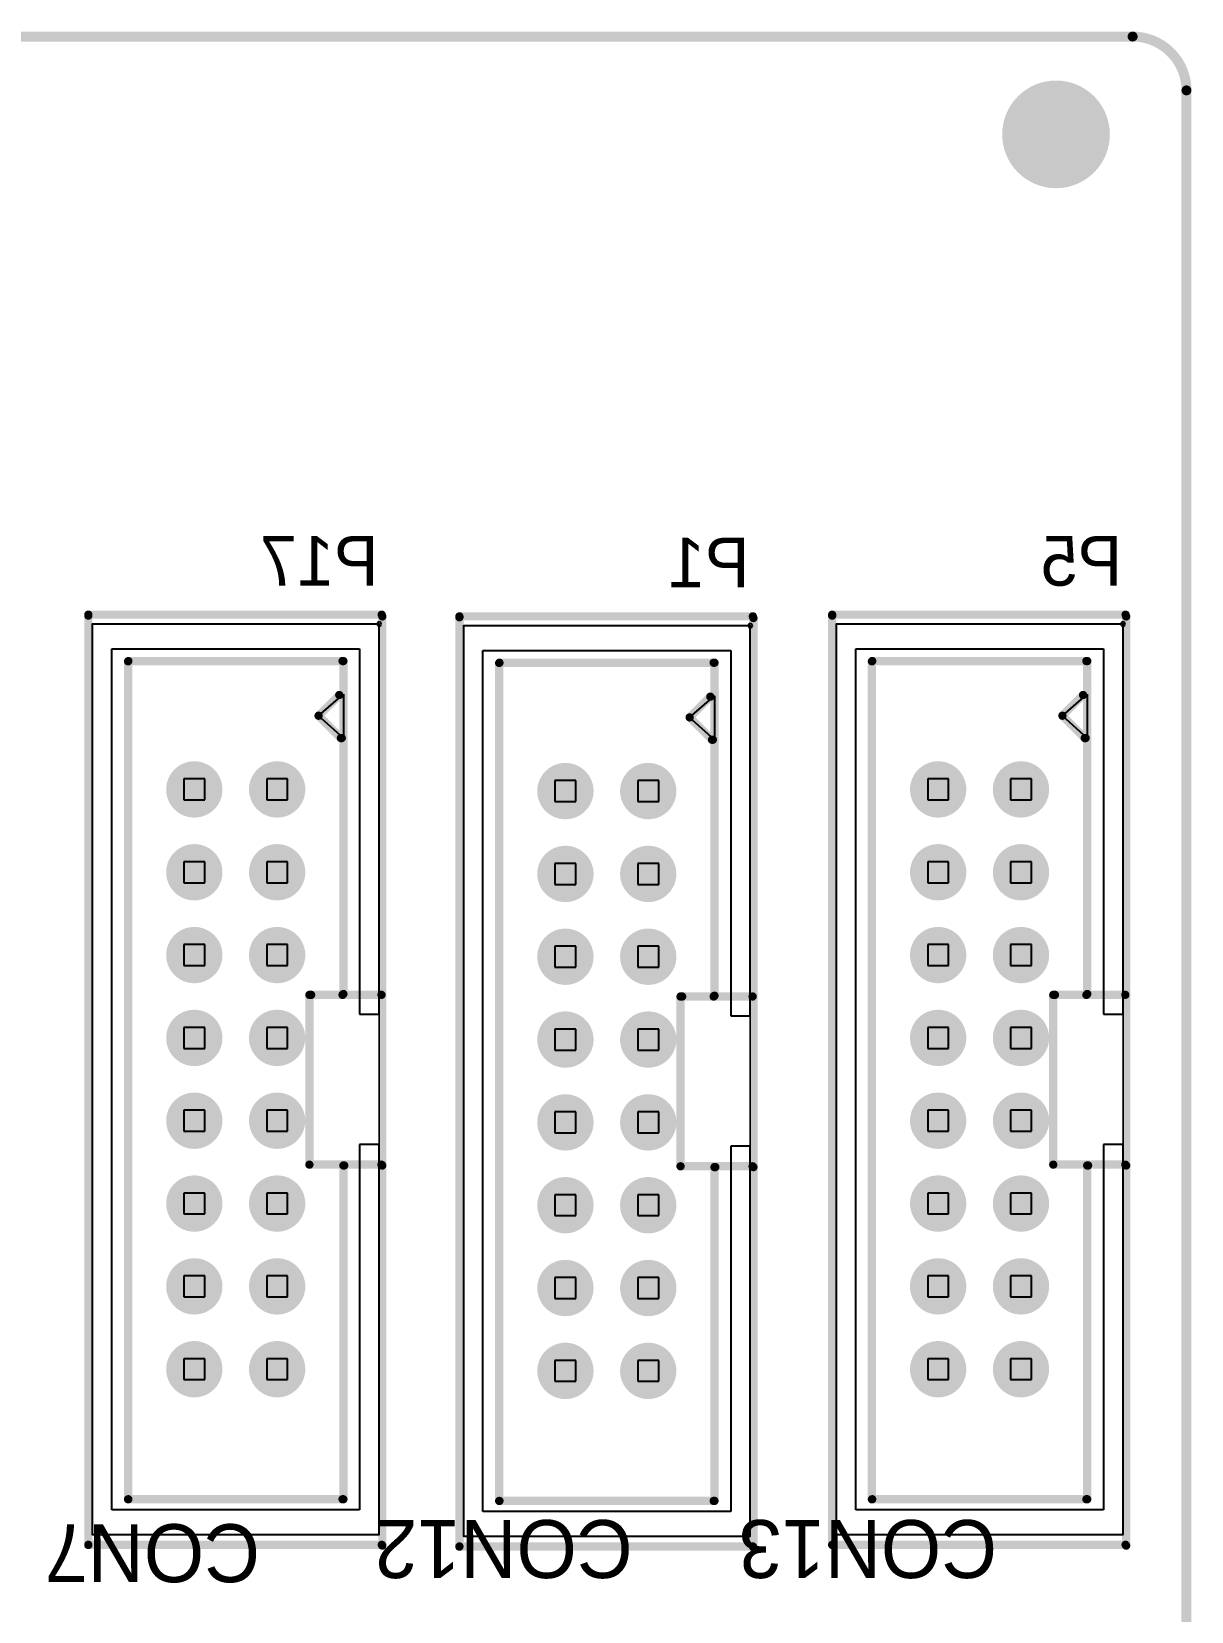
# Model space of a CAD drawing. Extents: x 11.69 to 17.18, y 4.05 to 12.26.
# Drawn here: x 15.776 to 17.177, y 10.349 to 12.256 of the extents above; entities that cross this region are included whole.
import ezdxf

# ---------------------------------------------------------------- set-up
doc = ezdxf.new("R2010")
doc.units = 0
doc.layers.get('0').update_dxf_attribs({"linetype": 'CONTINUOUS'})
for name, color, linetype in [('BOTTOMLAYER', 5, 'CONTINUOUS'), ('BOTTOMOVERLAY', 54, 'CONTINUOUS'), ('BOTTOMSOLDER', 6, 'CONTINUOUS'), ('MECHANICAL1', 6, 'CONTINUOUS'), ('MECHANICAL15', 56, 'CONTINUOUS'), ('MECHANICAL2', 216, 'CONTINUOUS'), ('MECHANICAL4', 56, 'CONTINUOUS'), ('MECHANICAL6', 56, 'CONTINUOUS'), ('MECHANICAL8', 56, 'CONTINUOUS'), ('MECHANICAL9', 56, 'CONTINUOUS'), ('MULTILAYER', 9, 'CONTINUOUS'), ('TOPLAYER', 1, 'CONTINUOUS'), ('TOPSOLDER', 216, 'CONTINUOUS')]:
    doc.layers.add(name, color=color, linetype=linetype)

# ---------------------------------------------------------------- blocks, each defined once
blk = doc.blocks.new('IDC_TH_16P_P2_54_C3406_B_1')
at = {"layer": 'BOTTOMLAYER', "const_width": 0.03}
for points in [[(-0.365, 0.05, 1), (-0.335, 0.05, 1)], [(-0.265, 0.05, 1), (-0.235, 0.05, 1)], [(-0.165, 0.05, 1), (-0.135, 0.05, 1)], [(-0.065, 0.05, 1), (-0.035, 0.05, 1)], [(0.035, 0.05, 1), (0.065, 0.05, 1)], [(0.135, 0.05, 1), (0.165, 0.05, 1)], [(0.235, 0.05, 1), (0.265, 0.05, 1)], [(0.335, 0.05, 1), (0.365, 0.05, 1)], [(-0.365, -0.05, 1), (-0.335, -0.05, 1)], [(-0.265, -0.05, 1), (-0.235, -0.05, 1)], [(-0.165, -0.05, 1), (-0.135, -0.05, 1)], [(-0.065, -0.05, 1), (-0.035, -0.05, 1)], [(0.035, -0.05, 1), (0.065, -0.05, 1)], [(0.135, -0.05, 1), (0.165, -0.05, 1)], [(0.235, -0.05, 1), (0.265, -0.05, 1)], [(0.335, -0.05, 1), (0.365, -0.05, 1)]]:
    blk.add_lwpolyline(points, format="xyb", close=True, dxfattribs=at)
at = {"layer": 'BOTTOMOVERLAY', "const_width": 0.01}
for points in [[(-0.561, -0.178), (-0.561, 0.17633)], [(0.56299, 0.177), (-0.5589, 0.177)], [(-0.102, 0.091), (-0.102, 0.176)], [(0.103, 0.176), (0.104, 0.177)], [(0.103, 0.089), (0.103, 0.176)], [(0.562, -0.178), (0.562, 0.17633)], [(-0.103, 0.13), (-0.505, 0.13)], [(-0.505, -0.12966), (-0.505, 0.129)], [(-0.102, 0.129), (-0.103, 0.13)], [(0.104, 0.13), (0.104, 0.131)], [(0.507, 0.13), (0.104, 0.13)], [(0.507, -0.12966), (0.507, 0.129)], [(-0.439, 0.1), (-0.464, 0.125)], [(-0.439, 0.1), (-0.412, 0.127)], [(-0.412, 0.127), (-0.412, 0.128)], [(0.103, 0.089), (-0.102, 0.089)], [(0.50709, -0.13), (-0.50466, -0.13)], [(0.5622, -0.178), (-0.5599, -0.178)]]:
    blk.add_lwpolyline(points, dxfattribs=at)
at = {"layer": 'BOTTOMOVERLAY', "const_width": 0.005}
for points in [[(-0.5635, 0.17633, 1), (-0.5585, 0.17633, 1)], [(-0.5614, 0.177, 1), (-0.5564, 0.177, 1)], [(-0.1045, 0.176, 1), (-0.0995, 0.176, 1)], [(0.1005, 0.176, 1), (0.1055, 0.176, 1)], [(0.1005, 0.176, 1), (0.1055, 0.176, 1)], [(0.1015, 0.177, 1), (0.1065, 0.177, 1)], [(0.5595, 0.17633, 1), (0.5645, 0.17633, 1)], [(0.56049, 0.177, 1), (0.56549, 0.177, 1)], [(-0.5075, 0.13, 1), (-0.5025, 0.13, 1)], [(-0.5075, 0.129, 1), (-0.5025, 0.129, 1)], [(-0.1055, 0.13, 1), (-0.1005, 0.13, 1)], [(-0.1055, 0.13, 1), (-0.1005, 0.13, 1)], [(-0.1045, 0.129, 1), (-0.0995, 0.129, 1)], [(0.1015, 0.131, 1), (0.1065, 0.131, 1)], [(0.1015, 0.13, 1), (0.1065, 0.13, 1)], [(0.1015, 0.13, 1), (0.1065, 0.13, 1)], [(0.5045, 0.13, 1), (0.5095, 0.13, 1)], [(0.5045, 0.129, 1), (0.5095, 0.129, 1)], [(-0.4665, 0.125, 1), (-0.4615, 0.125, 1)], [(-0.4145, 0.128, 1), (-0.4095, 0.128, 1)], [(-0.4145, 0.127, 1), (-0.4095, 0.127, 1)], [(-0.4145, 0.127, 1), (-0.4095, 0.127, 1)], [(-0.4415, 0.1, 1), (-0.4365, 0.1, 1)], [(-0.4415, 0.1, 1), (-0.4365, 0.1, 1)], [(-0.1045, 0.091, 1), (-0.0995, 0.091, 1)], [(-0.1045, 0.089, 1), (-0.0995, 0.089, 1)], [(0.1005, 0.089, 1), (0.1055, 0.089, 1)], [(0.1005, 0.089, 1), (0.1055, 0.089, 1)], [(-0.5075, -0.12966, 1), (-0.5025, -0.12966, 1)], [(-0.50716, -0.13, 1), (-0.50216, -0.13, 1)], [(0.5045, -0.12966, 1), (0.5095, -0.12966, 1)], [(0.50459, -0.13, 1), (0.50959, -0.13, 1)], [(-0.5635, -0.178, 1), (-0.5585, -0.178, 1)], [(-0.5624, -0.178, 1), (-0.5574, -0.178, 1)], [(0.5595, -0.178, 1), (0.5645, -0.178, 1)], [(0.5597, -0.178, 1), (0.5647, -0.178, 1)]]:
    blk.add_lwpolyline(points, format="xyb", close=True, dxfattribs=at)
at = {"layer": 'BOTTOMSOLDER', "const_width": 0.034}
for points in [[(-0.367, 0.05, 1), (-0.333, 0.05, 1)], [(-0.267, 0.05, 1), (-0.233, 0.05, 1)], [(-0.167, 0.05, 1), (-0.133, 0.05, 1)], [(-0.067, 0.05, 1), (-0.033, 0.05, 1)], [(0.033, 0.05, 1), (0.067, 0.05, 1)], [(0.133, 0.05, 1), (0.167, 0.05, 1)], [(0.233, 0.05, 1), (0.267, 0.05, 1)], [(0.333, 0.05, 1), (0.367, 0.05, 1)], [(-0.367, -0.05, 1), (-0.333, -0.05, 1)], [(-0.267, -0.05, 1), (-0.233, -0.05, 1)], [(-0.167, -0.05, 1), (-0.133, -0.05, 1)], [(-0.067, -0.05, 1), (-0.033, -0.05, 1)], [(0.033, -0.05, 1), (0.067, -0.05, 1)], [(0.133, -0.05, 1), (0.167, -0.05, 1)], [(0.233, -0.05, 1), (0.267, -0.05, 1)], [(0.333, -0.05, 1), (0.367, -0.05, 1)]]:
    blk.add_lwpolyline(points, format="xyb", close=True, dxfattribs=at)
at = {"layer": 'MECHANICAL2'}
for p, q in [((-0.07874, 0.173228), (-0.549605, 0.173228)), ((-0.549605, 0.173228), (-0.549605, -0.173228)), ((-0.07874, 0.149606), (-0.07874, 0.173228)), ((0.549605, 0.173228), (0.07874, 0.173228)), ((0.07874, 0.173228), (0.07874, 0.149606)), ((0.549605, -0.173228), (0.549605, 0.173228)), ((-0.519685, -0.149606), (-0.519685, 0.149606)), ((-0.519685, 0.149606), (-0.07874, 0.149606)), ((0.07874, 0.149606), (0.519685, 0.149606)), ((0.519685, 0.149606), (0.519685, -0.149606)), ((-0.439, 0.1), (-0.465, 0.13)), ((-0.465, 0.13), (-0.412, 0.13)), ((-0.412, 0.13), (-0.439, 0.1)), ((0.519685, -0.149606), (-0.519685, -0.149606)), ((-0.549605, -0.173228), (0.549605, -0.173228))]:
    blk.add_line(p, q, dxfattribs=at)
at = {"layer": 'MECHANICAL6', "const_width": 0.002}
for points in [[(0.549607, 0.173229), (-0.549606, 0.173229)], [(-0.549606, -0.173228), (-0.549606, 0.173229)], [(0.549607, -0.173228), (0.549607, 0.173229)], [(0.549607, -0.173228), (-0.549606, -0.173228)]]:
    blk.add_lwpolyline(points, dxfattribs=at)
at = {"layer": 'MECHANICAL6', "const_width": 0.001}
for points in [[(-0.550106, 0.173229, 1), (-0.549106, 0.173229, 1)], [(-0.550106, 0.173229, 1), (-0.549106, 0.173229, 1)], [(0.549107, 0.173229, 1), (0.550107, 0.173229, 1)], [(0.549107, 0.173229, 1), (0.550107, 0.173229, 1)], [(-0.550106, -0.173228, 1), (-0.549106, -0.173228, 1)], [(-0.550106, -0.173228, 1), (-0.549106, -0.173228, 1)], [(0.549107, -0.173228, 1), (0.550107, -0.173228, 1)], [(0.549107, -0.173228, 1), (0.550107, -0.173228, 1)]]:
    blk.add_lwpolyline(points, format="xyb", close=True, dxfattribs=at)
at = {"layer": 'MECHANICAL8'}
for p, q in [((-0.551417, 0.175037), (-0.552165, 0.17323)), ((-0.552165, 0.17323), (-0.552165, 0.17323)), ((-0.552165, 0.17323), (-0.551417, 0.171423)), ((-0.54961, 0.175786), (-0.551417, 0.175037)), ((-0.547803, 0.175037), (-0.54961, 0.175786)), ((-0.547054, 0.17323), (-0.547803, 0.175037)), ((-0.547803, 0.171423), (-0.547054, 0.17323)), ((-0.547054, 0.17323), (-0.547054, 0.17323)), ((-0.551417, 0.171423), (-0.54961, 0.170675)), ((-0.54961, 0.170675), (-0.547803, 0.171423))]:
    blk.add_line(p, q, dxfattribs=at)
at = {"layer": 'MECHANICAL9'}
for p, q in [((-0.362598, 0.062598), (-0.362598, 0.037402)), ((-0.337402, 0.062598), (-0.362598, 0.062598)), ((-0.337402, 0.037402), (-0.337402, 0.062598)), ((-0.262598, 0.062598), (-0.262598, 0.037402)), ((-0.237402, 0.062598), (-0.262598, 0.062598)), ((-0.237402, 0.037402), (-0.237402, 0.062598)), ((-0.162598, 0.062598), (-0.162598, 0.037402)), ((-0.137402, 0.062598), (-0.162598, 0.062598)), ((-0.137402, 0.037402), (-0.137402, 0.062598)), ((-0.062598, 0.062598), (-0.062598, 0.037402)), ((-0.037402, 0.062598), (-0.062598, 0.062598)), ((-0.037402, 0.037402), (-0.037402, 0.062598)), ((0.037402, 0.062598), (0.037402, 0.037402)), ((0.062598, 0.062598), (0.037402, 0.062598)), ((0.062598, 0.037402), (0.062598, 0.062598)), ((0.137402, 0.062598), (0.137402, 0.037402)), ((0.162598, 0.062598), (0.137402, 0.062598)), ((0.162598, 0.037402), (0.162598, 0.062598)), ((0.237402, 0.062598), (0.237402, 0.037402)), ((0.262598, 0.062598), (0.237402, 0.062598)), ((0.262598, 0.037402), (0.262598, 0.062598)), ((0.337402, 0.062598), (0.337402, 0.037402)), ((0.362598, 0.062598), (0.337402, 0.062598)), ((0.362598, 0.037402), (0.362598, 0.062598)), ((-0.362598, 0.037402), (-0.337402, 0.037402)), ((-0.262598, 0.037402), (-0.237402, 0.037402)), ((-0.162598, 0.037402), (-0.137402, 0.037402)), ((-0.062598, 0.037402), (-0.037402, 0.037402)), ((0.037402, 0.037402), (0.062598, 0.037402)), ((0.137402, 0.037402), (0.162598, 0.037402)), ((0.237402, 0.037402), (0.262598, 0.037402)), ((0.337402, 0.037402), (0.362598, 0.037402)), ((-0.362598, -0.037402), (-0.362598, -0.062598)), ((-0.337402, -0.037402), (-0.362598, -0.037402)), ((-0.337402, -0.062598), (-0.337402, -0.037402)), ((-0.262598, -0.037402), (-0.262598, -0.062598)), ((-0.237402, -0.037402), (-0.262598, -0.037402)), ((-0.237402, -0.062598), (-0.237402, -0.037402)), ((-0.162598, -0.037402), (-0.162598, -0.062598)), ((-0.137402, -0.037402), (-0.162598, -0.037402)), ((-0.137402, -0.062598), (-0.137402, -0.037402)), ((-0.062598, -0.037402), (-0.062598, -0.062598)), ((-0.037402, -0.037402), (-0.062598, -0.037402)), ((-0.037402, -0.062598), (-0.037402, -0.037402)), ((0.037402, -0.037402), (0.037402, -0.062598)), ((0.062598, -0.037402), (0.037402, -0.037402)), ((0.062598, -0.062598), (0.062598, -0.037402)), ((0.137402, -0.037402), (0.137402, -0.062598)), ((0.162598, -0.037402), (0.137402, -0.037402)), ((0.162598, -0.062598), (0.162598, -0.037402)), ((0.237402, -0.037402), (0.237402, -0.062598)), ((0.262598, -0.037402), (0.237402, -0.037402)), ((0.262598, -0.062598), (0.262598, -0.037402)), ((0.337402, -0.037402), (0.337402, -0.062598)), ((0.362598, -0.037402), (0.337402, -0.037402)), ((0.362598, -0.062598), (0.362598, -0.037402)), ((-0.362598, -0.062598), (-0.337402, -0.062598)), ((-0.262598, -0.062598), (-0.237402, -0.062598)), ((-0.162598, -0.062598), (-0.137402, -0.062598)), ((-0.062598, -0.062598), (-0.037402, -0.062598)), ((0.037402, -0.062598), (0.062598, -0.062598)), ((0.137402, -0.062598), (0.162598, -0.062598)), ((0.237402, -0.062598), (0.262598, -0.062598)), ((0.337402, -0.062598), (0.362598, -0.062598))]:
    blk.add_line(p, q, dxfattribs=at)
at = {"layer": 'MULTILAYER', "const_width": 0.03}
for points in [[(-0.365, 0.05, 1), (-0.335, 0.05, 1)], [(-0.265, 0.05, 1), (-0.235, 0.05, 1)], [(-0.165, 0.05, 1), (-0.135, 0.05, 1)], [(-0.065, 0.05, 1), (-0.035, 0.05, 1)], [(0.035, 0.05, 1), (0.065, 0.05, 1)], [(0.135, 0.05, 1), (0.165, 0.05, 1)], [(0.235, 0.05, 1), (0.265, 0.05, 1)], [(0.335, 0.05, 1), (0.365, 0.05, 1)], [(-0.365, -0.05, 1), (-0.335, -0.05, 1)], [(-0.265, -0.05, 1), (-0.235, -0.05, 1)], [(-0.165, -0.05, 1), (-0.135, -0.05, 1)], [(-0.065, -0.05, 1), (-0.035, -0.05, 1)], [(0.035, -0.05, 1), (0.065, -0.05, 1)], [(0.135, -0.05, 1), (0.165, -0.05, 1)], [(0.235, -0.05, 1), (0.265, -0.05, 1)], [(0.335, -0.05, 1), (0.365, -0.05, 1)]]:
    blk.add_lwpolyline(points, format="xyb", close=True, dxfattribs=at)
at = {"layer": 'TOPLAYER', "const_width": 0.03}
for points in [[(-0.365, 0.05, 1), (-0.335, 0.05, 1)], [(-0.265, 0.05, 1), (-0.235, 0.05, 1)], [(-0.165, 0.05, 1), (-0.135, 0.05, 1)], [(-0.065, 0.05, 1), (-0.035, 0.05, 1)], [(0.035, 0.05, 1), (0.065, 0.05, 1)], [(0.135, 0.05, 1), (0.165, 0.05, 1)], [(0.235, 0.05, 1), (0.265, 0.05, 1)], [(0.335, 0.05, 1), (0.365, 0.05, 1)], [(-0.365, -0.05, 1), (-0.335, -0.05, 1)], [(-0.265, -0.05, 1), (-0.235, -0.05, 1)], [(-0.165, -0.05, 1), (-0.135, -0.05, 1)], [(-0.065, -0.05, 1), (-0.035, -0.05, 1)], [(0.035, -0.05, 1), (0.065, -0.05, 1)], [(0.135, -0.05, 1), (0.165, -0.05, 1)], [(0.235, -0.05, 1), (0.265, -0.05, 1)], [(0.335, -0.05, 1), (0.365, -0.05, 1)]]:
    blk.add_lwpolyline(points, format="xyb", close=True, dxfattribs=at)
at = {"layer": 'TOPSOLDER', "const_width": 0.034}
for points in [[(-0.367, 0.05, 1), (-0.333, 0.05, 1)], [(-0.267, 0.05, 1), (-0.233, 0.05, 1)], [(-0.167, 0.05, 1), (-0.133, 0.05, 1)], [(-0.067, 0.05, 1), (-0.033, 0.05, 1)], [(0.033, 0.05, 1), (0.067, 0.05, 1)], [(0.133, 0.05, 1), (0.167, 0.05, 1)], [(0.233, 0.05, 1), (0.267, 0.05, 1)], [(0.333, 0.05, 1), (0.367, 0.05, 1)], [(-0.367, -0.05, 1), (-0.333, -0.05, 1)], [(-0.267, -0.05, 1), (-0.233, -0.05, 1)], [(-0.167, -0.05, 1), (-0.133, -0.05, 1)], [(-0.067, -0.05, 1), (-0.033, -0.05, 1)], [(0.033, -0.05, 1), (0.067, -0.05, 1)], [(0.133, -0.05, 1), (0.167, -0.05, 1)], [(0.233, -0.05, 1), (0.267, -0.05, 1)], [(0.333, -0.05, 1), (0.367, -0.05, 1)]]:
    blk.add_lwpolyline(points, format="xyb", close=True, dxfattribs=at)
blk = doc.blocks.new('IDC_TH_16P_P2_54_C3406_B_5')
at = {"layer": 'BOTTOMLAYER', "const_width": 0.03}
for points in [[(-0.365, 0.05, 1), (-0.335, 0.05, 1)], [(-0.265, 0.05, 1), (-0.235, 0.05, 1)], [(-0.165, 0.05, 1), (-0.135, 0.05, 1)], [(-0.065, 0.05, 1), (-0.035, 0.05, 1)], [(0.035, 0.05, 1), (0.065, 0.05, 1)], [(0.135, 0.05, 1), (0.165, 0.05, 1)], [(0.235, 0.05, 1), (0.265, 0.05, 1)], [(0.335, 0.05, 1), (0.365, 0.05, 1)], [(-0.365, -0.05, 1), (-0.335, -0.05, 1)], [(-0.265, -0.05, 1), (-0.235, -0.05, 1)], [(-0.165, -0.05, 1), (-0.135, -0.05, 1)], [(-0.065, -0.05, 1), (-0.035, -0.05, 1)], [(0.035, -0.05, 1), (0.065, -0.05, 1)], [(0.135, -0.05, 1), (0.165, -0.05, 1)], [(0.235, -0.05, 1), (0.265, -0.05, 1)], [(0.335, -0.05, 1), (0.365, -0.05, 1)]]:
    blk.add_lwpolyline(points, format="xyb", close=True, dxfattribs=at)
at = {"layer": 'BOTTOMOVERLAY', "const_width": 0.01}
for points in [[(-0.561, -0.178), (-0.561, 0.17633)], [(0.56299, 0.177), (-0.5589, 0.177)], [(-0.102, 0.091), (-0.102, 0.176)], [(0.103, 0.176), (0.104, 0.177)], [(0.103, 0.089), (0.103, 0.176)], [(0.562, -0.178), (0.562, 0.17633)], [(-0.103, 0.13), (-0.505, 0.13)], [(-0.505, -0.12966), (-0.505, 0.129)], [(-0.102, 0.129), (-0.103, 0.13)], [(0.104, 0.13), (0.104, 0.131)], [(0.507, 0.13), (0.104, 0.13)], [(0.507, -0.12966), (0.507, 0.129)], [(-0.439, 0.1), (-0.464, 0.125)], [(-0.439, 0.1), (-0.412, 0.127)], [(-0.412, 0.127), (-0.412, 0.128)], [(0.103, 0.089), (-0.102, 0.089)], [(0.50709, -0.13), (-0.50466, -0.13)], [(0.5622, -0.178), (-0.5599, -0.178)]]:
    blk.add_lwpolyline(points, dxfattribs=at)
at = {"layer": 'BOTTOMOVERLAY', "const_width": 0.005}
for points in [[(-0.5635, 0.17633, 1), (-0.5585, 0.17633, 1)], [(-0.5614, 0.177, 1), (-0.5564, 0.177, 1)], [(-0.1045, 0.176, 1), (-0.0995, 0.176, 1)], [(0.1005, 0.176, 1), (0.1055, 0.176, 1)], [(0.1005, 0.176, 1), (0.1055, 0.176, 1)], [(0.1015, 0.177, 1), (0.1065, 0.177, 1)], [(0.5595, 0.17633, 1), (0.5645, 0.17633, 1)], [(0.56049, 0.177, 1), (0.56549, 0.177, 1)], [(-0.5075, 0.13, 1), (-0.5025, 0.13, 1)], [(-0.5075, 0.129, 1), (-0.5025, 0.129, 1)], [(-0.1055, 0.13, 1), (-0.1005, 0.13, 1)], [(-0.1055, 0.13, 1), (-0.1005, 0.13, 1)], [(-0.1045, 0.129, 1), (-0.0995, 0.129, 1)], [(0.1015, 0.131, 1), (0.1065, 0.131, 1)], [(0.1015, 0.13, 1), (0.1065, 0.13, 1)], [(0.1015, 0.13, 1), (0.1065, 0.13, 1)], [(0.5045, 0.13, 1), (0.5095, 0.13, 1)], [(0.5045, 0.129, 1), (0.5095, 0.129, 1)], [(-0.4665, 0.125, 1), (-0.4615, 0.125, 1)], [(-0.4145, 0.128, 1), (-0.4095, 0.128, 1)], [(-0.4145, 0.127, 1), (-0.4095, 0.127, 1)], [(-0.4145, 0.127, 1), (-0.4095, 0.127, 1)], [(-0.4415, 0.1, 1), (-0.4365, 0.1, 1)], [(-0.4415, 0.1, 1), (-0.4365, 0.1, 1)], [(-0.1045, 0.091, 1), (-0.0995, 0.091, 1)], [(-0.1045, 0.089, 1), (-0.0995, 0.089, 1)], [(0.1005, 0.089, 1), (0.1055, 0.089, 1)], [(0.1005, 0.089, 1), (0.1055, 0.089, 1)], [(-0.5075, -0.12966, 1), (-0.5025, -0.12966, 1)], [(-0.50716, -0.13, 1), (-0.50216, -0.13, 1)], [(0.5045, -0.12966, 1), (0.5095, -0.12966, 1)], [(0.50459, -0.13, 1), (0.50959, -0.13, 1)], [(-0.5635, -0.178, 1), (-0.5585, -0.178, 1)], [(-0.5624, -0.178, 1), (-0.5574, -0.178, 1)], [(0.5595, -0.178, 1), (0.5645, -0.178, 1)], [(0.5597, -0.178, 1), (0.5647, -0.178, 1)]]:
    blk.add_lwpolyline(points, format="xyb", close=True, dxfattribs=at)
at = {"layer": 'BOTTOMSOLDER', "const_width": 0.034}
for points in [[(-0.367, 0.05, 1), (-0.333, 0.05, 1)], [(-0.267, 0.05, 1), (-0.233, 0.05, 1)], [(-0.167, 0.05, 1), (-0.133, 0.05, 1)], [(-0.067, 0.05, 1), (-0.033, 0.05, 1)], [(0.033, 0.05, 1), (0.067, 0.05, 1)], [(0.133, 0.05, 1), (0.167, 0.05, 1)], [(0.233, 0.05, 1), (0.267, 0.05, 1)], [(0.333, 0.05, 1), (0.367, 0.05, 1)], [(-0.367, -0.05, 1), (-0.333, -0.05, 1)], [(-0.267, -0.05, 1), (-0.233, -0.05, 1)], [(-0.167, -0.05, 1), (-0.133, -0.05, 1)], [(-0.067, -0.05, 1), (-0.033, -0.05, 1)], [(0.033, -0.05, 1), (0.067, -0.05, 1)], [(0.133, -0.05, 1), (0.167, -0.05, 1)], [(0.233, -0.05, 1), (0.267, -0.05, 1)], [(0.333, -0.05, 1), (0.367, -0.05, 1)]]:
    blk.add_lwpolyline(points, format="xyb", close=True, dxfattribs=at)
at = {"layer": 'MECHANICAL2'}
for p, q in [((-0.07874, 0.173228), (-0.549605, 0.173228)), ((-0.549605, 0.173228), (-0.549605, -0.173228)), ((-0.07874, 0.149606), (-0.07874, 0.173228)), ((0.549605, 0.173228), (0.07874, 0.173228)), ((0.07874, 0.173228), (0.07874, 0.149606)), ((0.549605, -0.173228), (0.549605, 0.173228)), ((-0.519685, -0.149606), (-0.519685, 0.149606)), ((-0.519685, 0.149606), (-0.07874, 0.149606)), ((0.07874, 0.149606), (0.519685, 0.149606)), ((0.519685, 0.149606), (0.519685, -0.149606)), ((-0.439, 0.1), (-0.465, 0.13)), ((-0.465, 0.13), (-0.412, 0.13)), ((-0.412, 0.13), (-0.439, 0.1)), ((0.519685, -0.149606), (-0.519685, -0.149606)), ((-0.549605, -0.173228), (0.549605, -0.173228))]:
    blk.add_line(p, q, dxfattribs=at)
at = {"layer": 'MECHANICAL6', "const_width": 0.002}
for points in [[(0.549607, 0.173229), (-0.549606, 0.173229)], [(-0.549606, -0.173228), (-0.549606, 0.173229)], [(0.549607, -0.173228), (0.549607, 0.173229)], [(0.549607, -0.173228), (-0.549606, -0.173228)]]:
    blk.add_lwpolyline(points, dxfattribs=at)
at = {"layer": 'MECHANICAL6', "const_width": 0.001}
for points in [[(-0.550106, 0.173229, 1), (-0.549106, 0.173229, 1)], [(-0.550106, 0.173229, 1), (-0.549106, 0.173229, 1)], [(0.549107, 0.173229, 1), (0.550107, 0.173229, 1)], [(0.549107, 0.173229, 1), (0.550107, 0.173229, 1)], [(-0.550106, -0.173228, 1), (-0.549106, -0.173228, 1)], [(-0.550106, -0.173228, 1), (-0.549106, -0.173228, 1)], [(0.549107, -0.173228, 1), (0.550107, -0.173228, 1)], [(0.549107, -0.173228, 1), (0.550107, -0.173228, 1)]]:
    blk.add_lwpolyline(points, format="xyb", close=True, dxfattribs=at)
at = {"layer": 'MECHANICAL8'}
for p, q in [((-0.551417, 0.175037), (-0.552165, 0.17323)), ((-0.552165, 0.17323), (-0.552165, 0.17323)), ((-0.552165, 0.17323), (-0.551417, 0.171423)), ((-0.54961, 0.175786), (-0.551417, 0.175037)), ((-0.547803, 0.175037), (-0.54961, 0.175786)), ((-0.547054, 0.17323), (-0.547803, 0.175037)), ((-0.547803, 0.171423), (-0.547054, 0.17323)), ((-0.547054, 0.17323), (-0.547054, 0.17323)), ((-0.551417, 0.171423), (-0.54961, 0.170675)), ((-0.54961, 0.170675), (-0.547803, 0.171423))]:
    blk.add_line(p, q, dxfattribs=at)
at = {"layer": 'MECHANICAL9'}
for p, q in [((-0.362598, 0.062598), (-0.362598, 0.037402)), ((-0.337402, 0.062598), (-0.362598, 0.062598)), ((-0.337402, 0.037402), (-0.337402, 0.062598)), ((-0.262598, 0.062598), (-0.262598, 0.037402)), ((-0.237402, 0.062598), (-0.262598, 0.062598)), ((-0.237402, 0.037402), (-0.237402, 0.062598)), ((-0.162598, 0.062598), (-0.162598, 0.037402)), ((-0.137402, 0.062598), (-0.162598, 0.062598)), ((-0.137402, 0.037402), (-0.137402, 0.062598)), ((-0.062598, 0.062598), (-0.062598, 0.037402)), ((-0.037402, 0.062598), (-0.062598, 0.062598)), ((-0.037402, 0.037402), (-0.037402, 0.062598)), ((0.037402, 0.062598), (0.037402, 0.037402)), ((0.062598, 0.062598), (0.037402, 0.062598)), ((0.062598, 0.037402), (0.062598, 0.062598)), ((0.137402, 0.062598), (0.137402, 0.037402)), ((0.162598, 0.062598), (0.137402, 0.062598)), ((0.162598, 0.037402), (0.162598, 0.062598)), ((0.237402, 0.062598), (0.237402, 0.037402)), ((0.262598, 0.062598), (0.237402, 0.062598)), ((0.262598, 0.037402), (0.262598, 0.062598)), ((0.337402, 0.062598), (0.337402, 0.037402)), ((0.362598, 0.062598), (0.337402, 0.062598)), ((0.362598, 0.037402), (0.362598, 0.062598)), ((-0.362598, 0.037402), (-0.337402, 0.037402)), ((-0.262598, 0.037402), (-0.237402, 0.037402)), ((-0.162598, 0.037402), (-0.137402, 0.037402)), ((-0.062598, 0.037402), (-0.037402, 0.037402)), ((0.037402, 0.037402), (0.062598, 0.037402)), ((0.137402, 0.037402), (0.162598, 0.037402)), ((0.237402, 0.037402), (0.262598, 0.037402)), ((0.337402, 0.037402), (0.362598, 0.037402)), ((-0.362598, -0.037402), (-0.362598, -0.062598)), ((-0.337402, -0.037402), (-0.362598, -0.037402)), ((-0.337402, -0.062598), (-0.337402, -0.037402)), ((-0.262598, -0.037402), (-0.262598, -0.062598)), ((-0.237402, -0.037402), (-0.262598, -0.037402)), ((-0.237402, -0.062598), (-0.237402, -0.037402)), ((-0.162598, -0.037402), (-0.162598, -0.062598)), ((-0.137402, -0.037402), (-0.162598, -0.037402)), ((-0.137402, -0.062598), (-0.137402, -0.037402)), ((-0.062598, -0.037402), (-0.062598, -0.062598)), ((-0.037402, -0.037402), (-0.062598, -0.037402)), ((-0.037402, -0.062598), (-0.037402, -0.037402)), ((0.037402, -0.037402), (0.037402, -0.062598)), ((0.062598, -0.037402), (0.037402, -0.037402)), ((0.062598, -0.062598), (0.062598, -0.037402)), ((0.137402, -0.037402), (0.137402, -0.062598)), ((0.162598, -0.037402), (0.137402, -0.037402)), ((0.162598, -0.062598), (0.162598, -0.037402)), ((0.237402, -0.037402), (0.237402, -0.062598)), ((0.262598, -0.037402), (0.237402, -0.037402)), ((0.262598, -0.062598), (0.262598, -0.037402)), ((0.337402, -0.037402), (0.337402, -0.062598)), ((0.362598, -0.037402), (0.337402, -0.037402)), ((0.362598, -0.062598), (0.362598, -0.037402)), ((-0.362598, -0.062598), (-0.337402, -0.062598)), ((-0.262598, -0.062598), (-0.237402, -0.062598)), ((-0.162598, -0.062598), (-0.137402, -0.062598)), ((-0.062598, -0.062598), (-0.037402, -0.062598)), ((0.037402, -0.062598), (0.062598, -0.062598)), ((0.137402, -0.062598), (0.162598, -0.062598)), ((0.237402, -0.062598), (0.262598, -0.062598)), ((0.337402, -0.062598), (0.362598, -0.062598))]:
    blk.add_line(p, q, dxfattribs=at)
at = {"layer": 'MULTILAYER', "const_width": 0.03}
for points in [[(-0.365, 0.05, 1), (-0.335, 0.05, 1)], [(-0.265, 0.05, 1), (-0.235, 0.05, 1)], [(-0.165, 0.05, 1), (-0.135, 0.05, 1)], [(-0.065, 0.05, 1), (-0.035, 0.05, 1)], [(0.035, 0.05, 1), (0.065, 0.05, 1)], [(0.135, 0.05, 1), (0.165, 0.05, 1)], [(0.235, 0.05, 1), (0.265, 0.05, 1)], [(0.335, 0.05, 1), (0.365, 0.05, 1)], [(-0.365, -0.05, 1), (-0.335, -0.05, 1)], [(-0.265, -0.05, 1), (-0.235, -0.05, 1)], [(-0.165, -0.05, 1), (-0.135, -0.05, 1)], [(-0.065, -0.05, 1), (-0.035, -0.05, 1)], [(0.035, -0.05, 1), (0.065, -0.05, 1)], [(0.135, -0.05, 1), (0.165, -0.05, 1)], [(0.235, -0.05, 1), (0.265, -0.05, 1)], [(0.335, -0.05, 1), (0.365, -0.05, 1)]]:
    blk.add_lwpolyline(points, format="xyb", close=True, dxfattribs=at)
at = {"layer": 'TOPLAYER', "const_width": 0.03}
for points in [[(-0.365, 0.05, 1), (-0.335, 0.05, 1)], [(-0.265, 0.05, 1), (-0.235, 0.05, 1)], [(-0.165, 0.05, 1), (-0.135, 0.05, 1)], [(-0.065, 0.05, 1), (-0.035, 0.05, 1)], [(0.035, 0.05, 1), (0.065, 0.05, 1)], [(0.135, 0.05, 1), (0.165, 0.05, 1)], [(0.235, 0.05, 1), (0.265, 0.05, 1)], [(0.335, 0.05, 1), (0.365, 0.05, 1)], [(-0.365, -0.05, 1), (-0.335, -0.05, 1)], [(-0.265, -0.05, 1), (-0.235, -0.05, 1)], [(-0.165, -0.05, 1), (-0.135, -0.05, 1)], [(-0.065, -0.05, 1), (-0.035, -0.05, 1)], [(0.035, -0.05, 1), (0.065, -0.05, 1)], [(0.135, -0.05, 1), (0.165, -0.05, 1)], [(0.235, -0.05, 1), (0.265, -0.05, 1)], [(0.335, -0.05, 1), (0.365, -0.05, 1)]]:
    blk.add_lwpolyline(points, format="xyb", close=True, dxfattribs=at)
at = {"layer": 'TOPSOLDER', "const_width": 0.034}
for points in [[(-0.367, 0.05, 1), (-0.333, 0.05, 1)], [(-0.267, 0.05, 1), (-0.233, 0.05, 1)], [(-0.167, 0.05, 1), (-0.133, 0.05, 1)], [(-0.067, 0.05, 1), (-0.033, 0.05, 1)], [(0.033, 0.05, 1), (0.067, 0.05, 1)], [(0.133, 0.05, 1), (0.167, 0.05, 1)], [(0.233, 0.05, 1), (0.267, 0.05, 1)], [(0.333, 0.05, 1), (0.367, 0.05, 1)], [(-0.367, -0.05, 1), (-0.333, -0.05, 1)], [(-0.267, -0.05, 1), (-0.233, -0.05, 1)], [(-0.167, -0.05, 1), (-0.133, -0.05, 1)], [(-0.067, -0.05, 1), (-0.033, -0.05, 1)], [(0.033, -0.05, 1), (0.067, -0.05, 1)], [(0.133, -0.05, 1), (0.167, -0.05, 1)], [(0.233, -0.05, 1), (0.267, -0.05, 1)], [(0.333, -0.05, 1), (0.367, -0.05, 1)]]:
    blk.add_lwpolyline(points, format="xyb", close=True, dxfattribs=at)
blk = doc.blocks.new('IDC_TH_16P_P2_54_C3406_B16')
at = {"layer": 'BOTTOMLAYER', "const_width": 0.03}
for points in [[(-0.365, 0.05, 1), (-0.335, 0.05, 1)], [(-0.265, 0.05, 1), (-0.235, 0.05, 1)], [(-0.165, 0.05, 1), (-0.135, 0.05, 1)], [(-0.065, 0.05, 1), (-0.035, 0.05, 1)], [(0.035, 0.05, 1), (0.065, 0.05, 1)], [(0.135, 0.05, 1), (0.165, 0.05, 1)], [(0.235, 0.05, 1), (0.265, 0.05, 1)], [(0.335, 0.05, 1), (0.365, 0.05, 1)], [(-0.365, -0.05, 1), (-0.335, -0.05, 1)], [(-0.265, -0.05, 1), (-0.235, -0.05, 1)], [(-0.165, -0.05, 1), (-0.135, -0.05, 1)], [(-0.065, -0.05, 1), (-0.035, -0.05, 1)], [(0.035, -0.05, 1), (0.065, -0.05, 1)], [(0.135, -0.05, 1), (0.165, -0.05, 1)], [(0.235, -0.05, 1), (0.265, -0.05, 1)], [(0.335, -0.05, 1), (0.365, -0.05, 1)]]:
    blk.add_lwpolyline(points, format="xyb", close=True, dxfattribs=at)
at = {"layer": 'BOTTOMOVERLAY', "const_width": 0.01}
for points in [[(-0.561, -0.178), (-0.561, 0.17633)], [(0.56299, 0.177), (-0.5589, 0.177)], [(-0.102, 0.091), (-0.102, 0.176)], [(0.103, 0.176), (0.104, 0.177)], [(0.103, 0.089), (0.103, 0.176)], [(0.562, -0.178), (0.562, 0.17633)], [(-0.103, 0.13), (-0.505, 0.13)], [(-0.505, -0.12966), (-0.505, 0.129)], [(-0.102, 0.129), (-0.103, 0.13)], [(0.104, 0.13), (0.104, 0.131)], [(0.507, 0.13), (0.104, 0.13)], [(0.507, -0.12966), (0.507, 0.129)], [(-0.439, 0.1), (-0.464, 0.125)], [(-0.439, 0.1), (-0.412, 0.127)], [(-0.412, 0.127), (-0.412, 0.128)], [(0.103, 0.089), (-0.102, 0.089)], [(0.50709, -0.13), (-0.50466, -0.13)], [(0.5622, -0.178), (-0.5599, -0.178)]]:
    blk.add_lwpolyline(points, dxfattribs=at)
at = {"layer": 'BOTTOMOVERLAY', "const_width": 0.005}
for points in [[(-0.5635, 0.17633, 1), (-0.5585, 0.17633, 1)], [(-0.5614, 0.177, 1), (-0.5564, 0.177, 1)], [(-0.1045, 0.176, 1), (-0.0995, 0.176, 1)], [(0.1005, 0.176, 1), (0.1055, 0.176, 1)], [(0.1005, 0.176, 1), (0.1055, 0.176, 1)], [(0.1015, 0.177, 1), (0.1065, 0.177, 1)], [(0.5595, 0.17633, 1), (0.5645, 0.17633, 1)], [(0.56049, 0.177, 1), (0.56549, 0.177, 1)], [(-0.5075, 0.13, 1), (-0.5025, 0.13, 1)], [(-0.5075, 0.129, 1), (-0.5025, 0.129, 1)], [(-0.1055, 0.13, 1), (-0.1005, 0.13, 1)], [(-0.1055, 0.13, 1), (-0.1005, 0.13, 1)], [(-0.1045, 0.129, 1), (-0.0995, 0.129, 1)], [(0.1015, 0.131, 1), (0.1065, 0.131, 1)], [(0.1015, 0.13, 1), (0.1065, 0.13, 1)], [(0.1015, 0.13, 1), (0.1065, 0.13, 1)], [(0.5045, 0.13, 1), (0.5095, 0.13, 1)], [(0.5045, 0.129, 1), (0.5095, 0.129, 1)], [(-0.4665, 0.125, 1), (-0.4615, 0.125, 1)], [(-0.4145, 0.128, 1), (-0.4095, 0.128, 1)], [(-0.4145, 0.127, 1), (-0.4095, 0.127, 1)], [(-0.4145, 0.127, 1), (-0.4095, 0.127, 1)], [(-0.4415, 0.1, 1), (-0.4365, 0.1, 1)], [(-0.4415, 0.1, 1), (-0.4365, 0.1, 1)], [(-0.1045, 0.091, 1), (-0.0995, 0.091, 1)], [(-0.1045, 0.089, 1), (-0.0995, 0.089, 1)], [(0.1005, 0.089, 1), (0.1055, 0.089, 1)], [(0.1005, 0.089, 1), (0.1055, 0.089, 1)], [(-0.5075, -0.12966, 1), (-0.5025, -0.12966, 1)], [(-0.50716, -0.13, 1), (-0.50216, -0.13, 1)], [(0.5045, -0.12966, 1), (0.5095, -0.12966, 1)], [(0.50459, -0.13, 1), (0.50959, -0.13, 1)], [(-0.5635, -0.178, 1), (-0.5585, -0.178, 1)], [(-0.5624, -0.178, 1), (-0.5574, -0.178, 1)], [(0.5595, -0.178, 1), (0.5645, -0.178, 1)], [(0.5597, -0.178, 1), (0.5647, -0.178, 1)]]:
    blk.add_lwpolyline(points, format="xyb", close=True, dxfattribs=at)
at = {"layer": 'BOTTOMSOLDER', "const_width": 0.034}
for points in [[(-0.367, 0.05, 1), (-0.333, 0.05, 1)], [(-0.267, 0.05, 1), (-0.233, 0.05, 1)], [(-0.167, 0.05, 1), (-0.133, 0.05, 1)], [(-0.067, 0.05, 1), (-0.033, 0.05, 1)], [(0.033, 0.05, 1), (0.067, 0.05, 1)], [(0.133, 0.05, 1), (0.167, 0.05, 1)], [(0.233, 0.05, 1), (0.267, 0.05, 1)], [(0.333, 0.05, 1), (0.367, 0.05, 1)], [(-0.367, -0.05, 1), (-0.333, -0.05, 1)], [(-0.267, -0.05, 1), (-0.233, -0.05, 1)], [(-0.167, -0.05, 1), (-0.133, -0.05, 1)], [(-0.067, -0.05, 1), (-0.033, -0.05, 1)], [(0.033, -0.05, 1), (0.067, -0.05, 1)], [(0.133, -0.05, 1), (0.167, -0.05, 1)], [(0.233, -0.05, 1), (0.267, -0.05, 1)], [(0.333, -0.05, 1), (0.367, -0.05, 1)]]:
    blk.add_lwpolyline(points, format="xyb", close=True, dxfattribs=at)
at = {"layer": 'MECHANICAL2'}
for p, q in [((-0.07874, 0.173228), (-0.549605, 0.173228)), ((-0.549605, 0.173228), (-0.549605, -0.173228)), ((-0.07874, 0.149606), (-0.07874, 0.173228)), ((0.549605, 0.173228), (0.07874, 0.173228)), ((0.07874, 0.173228), (0.07874, 0.149606)), ((0.549605, -0.173228), (0.549605, 0.173228)), ((-0.519685, -0.149606), (-0.519685, 0.149606)), ((-0.519685, 0.149606), (-0.07874, 0.149606)), ((0.07874, 0.149606), (0.519685, 0.149606)), ((0.519685, 0.149606), (0.519685, -0.149606)), ((-0.439, 0.1), (-0.465, 0.13)), ((-0.465, 0.13), (-0.412, 0.13)), ((-0.412, 0.13), (-0.439, 0.1)), ((0.519685, -0.149606), (-0.519685, -0.149606)), ((-0.549605, -0.173228), (0.549605, -0.173228))]:
    blk.add_line(p, q, dxfattribs=at)
at = {"layer": 'MECHANICAL6', "const_width": 0.002}
for points in [[(0.549607, 0.173229), (-0.549606, 0.173229)], [(-0.549606, -0.173228), (-0.549606, 0.173229)], [(0.549607, -0.173228), (0.549607, 0.173229)], [(0.549607, -0.173228), (-0.549606, -0.173228)]]:
    blk.add_lwpolyline(points, dxfattribs=at)
at = {"layer": 'MECHANICAL6', "const_width": 0.001}
for points in [[(-0.550106, 0.173229, 1), (-0.549106, 0.173229, 1)], [(-0.550106, 0.173229, 1), (-0.549106, 0.173229, 1)], [(0.549107, 0.173229, 1), (0.550107, 0.173229, 1)], [(0.549107, 0.173229, 1), (0.550107, 0.173229, 1)], [(-0.550106, -0.173228, 1), (-0.549106, -0.173228, 1)], [(-0.550106, -0.173228, 1), (-0.549106, -0.173228, 1)], [(0.549107, -0.173228, 1), (0.550107, -0.173228, 1)], [(0.549107, -0.173228, 1), (0.550107, -0.173228, 1)]]:
    blk.add_lwpolyline(points, format="xyb", close=True, dxfattribs=at)
at = {"layer": 'MECHANICAL8'}
for p, q in [((-0.551417, 0.175037), (-0.552165, 0.17323)), ((-0.552165, 0.17323), (-0.552165, 0.17323)), ((-0.552165, 0.17323), (-0.551417, 0.171423)), ((-0.54961, 0.175786), (-0.551417, 0.175037)), ((-0.547803, 0.175037), (-0.54961, 0.175786)), ((-0.547054, 0.17323), (-0.547803, 0.175037)), ((-0.547803, 0.171423), (-0.547054, 0.17323)), ((-0.547054, 0.17323), (-0.547054, 0.17323)), ((-0.551417, 0.171423), (-0.54961, 0.170675)), ((-0.54961, 0.170675), (-0.547803, 0.171423))]:
    blk.add_line(p, q, dxfattribs=at)
at = {"layer": 'MECHANICAL9'}
for p, q in [((-0.362598, 0.062598), (-0.362598, 0.037402)), ((-0.337402, 0.062598), (-0.362598, 0.062598)), ((-0.337402, 0.037402), (-0.337402, 0.062598)), ((-0.262598, 0.062598), (-0.262598, 0.037402)), ((-0.237402, 0.062598), (-0.262598, 0.062598)), ((-0.237402, 0.037402), (-0.237402, 0.062598)), ((-0.162598, 0.062598), (-0.162598, 0.037402)), ((-0.137402, 0.062598), (-0.162598, 0.062598)), ((-0.137402, 0.037402), (-0.137402, 0.062598)), ((-0.062598, 0.062598), (-0.062598, 0.037402)), ((-0.037402, 0.062598), (-0.062598, 0.062598)), ((-0.037402, 0.037402), (-0.037402, 0.062598)), ((0.037402, 0.062598), (0.037402, 0.037402)), ((0.062598, 0.062598), (0.037402, 0.062598)), ((0.062598, 0.037402), (0.062598, 0.062598)), ((0.137402, 0.062598), (0.137402, 0.037402)), ((0.162598, 0.062598), (0.137402, 0.062598)), ((0.162598, 0.037402), (0.162598, 0.062598)), ((0.237402, 0.062598), (0.237402, 0.037402)), ((0.262598, 0.062598), (0.237402, 0.062598)), ((0.262598, 0.037402), (0.262598, 0.062598)), ((0.337402, 0.062598), (0.337402, 0.037402)), ((0.362598, 0.062598), (0.337402, 0.062598)), ((0.362598, 0.037402), (0.362598, 0.062598)), ((-0.362598, 0.037402), (-0.337402, 0.037402)), ((-0.262598, 0.037402), (-0.237402, 0.037402)), ((-0.162598, 0.037402), (-0.137402, 0.037402)), ((-0.062598, 0.037402), (-0.037402, 0.037402)), ((0.037402, 0.037402), (0.062598, 0.037402)), ((0.137402, 0.037402), (0.162598, 0.037402)), ((0.237402, 0.037402), (0.262598, 0.037402)), ((0.337402, 0.037402), (0.362598, 0.037402)), ((-0.362598, -0.037402), (-0.362598, -0.062598)), ((-0.337402, -0.037402), (-0.362598, -0.037402)), ((-0.337402, -0.062598), (-0.337402, -0.037402)), ((-0.262598, -0.037402), (-0.262598, -0.062598)), ((-0.237402, -0.037402), (-0.262598, -0.037402)), ((-0.237402, -0.062598), (-0.237402, -0.037402)), ((-0.162598, -0.037402), (-0.162598, -0.062598)), ((-0.137402, -0.037402), (-0.162598, -0.037402)), ((-0.137402, -0.062598), (-0.137402, -0.037402)), ((-0.062598, -0.037402), (-0.062598, -0.062598)), ((-0.037402, -0.037402), (-0.062598, -0.037402)), ((-0.037402, -0.062598), (-0.037402, -0.037402)), ((0.037402, -0.037402), (0.037402, -0.062598)), ((0.062598, -0.037402), (0.037402, -0.037402)), ((0.062598, -0.062598), (0.062598, -0.037402)), ((0.137402, -0.037402), (0.137402, -0.062598)), ((0.162598, -0.037402), (0.137402, -0.037402)), ((0.162598, -0.062598), (0.162598, -0.037402)), ((0.237402, -0.037402), (0.237402, -0.062598)), ((0.262598, -0.037402), (0.237402, -0.037402)), ((0.262598, -0.062598), (0.262598, -0.037402)), ((0.337402, -0.037402), (0.337402, -0.062598)), ((0.362598, -0.037402), (0.337402, -0.037402)), ((0.362598, -0.062598), (0.362598, -0.037402)), ((-0.362598, -0.062598), (-0.337402, -0.062598)), ((-0.262598, -0.062598), (-0.237402, -0.062598)), ((-0.162598, -0.062598), (-0.137402, -0.062598)), ((-0.062598, -0.062598), (-0.037402, -0.062598)), ((0.037402, -0.062598), (0.062598, -0.062598)), ((0.137402, -0.062598), (0.162598, -0.062598)), ((0.237402, -0.062598), (0.262598, -0.062598)), ((0.337402, -0.062598), (0.362598, -0.062598))]:
    blk.add_line(p, q, dxfattribs=at)
at = {"layer": 'MULTILAYER', "const_width": 0.03}
for points in [[(-0.365, 0.05, 1), (-0.335, 0.05, 1)], [(-0.265, 0.05, 1), (-0.235, 0.05, 1)], [(-0.165, 0.05, 1), (-0.135, 0.05, 1)], [(-0.065, 0.05, 1), (-0.035, 0.05, 1)], [(0.035, 0.05, 1), (0.065, 0.05, 1)], [(0.135, 0.05, 1), (0.165, 0.05, 1)], [(0.235, 0.05, 1), (0.265, 0.05, 1)], [(0.335, 0.05, 1), (0.365, 0.05, 1)], [(-0.365, -0.05, 1), (-0.335, -0.05, 1)], [(-0.265, -0.05, 1), (-0.235, -0.05, 1)], [(-0.165, -0.05, 1), (-0.135, -0.05, 1)], [(-0.065, -0.05, 1), (-0.035, -0.05, 1)], [(0.035, -0.05, 1), (0.065, -0.05, 1)], [(0.135, -0.05, 1), (0.165, -0.05, 1)], [(0.235, -0.05, 1), (0.265, -0.05, 1)], [(0.335, -0.05, 1), (0.365, -0.05, 1)]]:
    blk.add_lwpolyline(points, format="xyb", close=True, dxfattribs=at)
at = {"layer": 'TOPLAYER', "const_width": 0.03}
for points in [[(-0.365, 0.05, 1), (-0.335, 0.05, 1)], [(-0.265, 0.05, 1), (-0.235, 0.05, 1)], [(-0.165, 0.05, 1), (-0.135, 0.05, 1)], [(-0.065, 0.05, 1), (-0.035, 0.05, 1)], [(0.035, 0.05, 1), (0.065, 0.05, 1)], [(0.135, 0.05, 1), (0.165, 0.05, 1)], [(0.235, 0.05, 1), (0.265, 0.05, 1)], [(0.335, 0.05, 1), (0.365, 0.05, 1)], [(-0.365, -0.05, 1), (-0.335, -0.05, 1)], [(-0.265, -0.05, 1), (-0.235, -0.05, 1)], [(-0.165, -0.05, 1), (-0.135, -0.05, 1)], [(-0.065, -0.05, 1), (-0.035, -0.05, 1)], [(0.035, -0.05, 1), (0.065, -0.05, 1)], [(0.135, -0.05, 1), (0.165, -0.05, 1)], [(0.235, -0.05, 1), (0.265, -0.05, 1)], [(0.335, -0.05, 1), (0.365, -0.05, 1)]]:
    blk.add_lwpolyline(points, format="xyb", close=True, dxfattribs=at)
at = {"layer": 'TOPSOLDER', "const_width": 0.034}
for points in [[(-0.367, 0.05, 1), (-0.333, 0.05, 1)], [(-0.267, 0.05, 1), (-0.233, 0.05, 1)], [(-0.167, 0.05, 1), (-0.133, 0.05, 1)], [(-0.067, 0.05, 1), (-0.033, 0.05, 1)], [(0.033, 0.05, 1), (0.067, 0.05, 1)], [(0.133, 0.05, 1), (0.167, 0.05, 1)], [(0.233, 0.05, 1), (0.267, 0.05, 1)], [(0.333, 0.05, 1), (0.367, 0.05, 1)], [(-0.367, -0.05, 1), (-0.333, -0.05, 1)], [(-0.267, -0.05, 1), (-0.233, -0.05, 1)], [(-0.167, -0.05, 1), (-0.133, -0.05, 1)], [(-0.067, -0.05, 1), (-0.033, -0.05, 1)], [(0.033, -0.05, 1), (0.067, -0.05, 1)], [(0.133, -0.05, 1), (0.167, -0.05, 1)], [(0.233, -0.05, 1), (0.267, -0.05, 1)], [(0.333, -0.05, 1), (0.367, -0.05, 1)]]:
    blk.add_lwpolyline(points, format="xyb", close=True, dxfattribs=at)

msp = doc.modelspace()

# ---------------------------------------------------------------- linework, layer by layer
at = {"layer": 'MECHANICAL1', "const_width": 0.012}
for points in [[(11.756, 12.25), (17.1058, 12.25)], [(17.1708, 4.126), (17.1708, 12.185)]]:
    msp.add_lwpolyline(points, dxfattribs=at)
at = {"layer": 'MECHANICAL1'}
for points, const_width in [([(17.1028, 12.25, 1), (17.1088, 12.25, 1)], 0.006), ([(17.1028, 12.25, 1), (17.1088, 12.25, 1)], 0.006), ([(17.1043, 12.25, 1), (17.1073, 12.25, 1)], 0.003), ([(17.1678, 12.185, 1), (17.1738, 12.185, 1)], 0.006), ([(17.1678, 12.185, 1), (17.1738, 12.185, 1)], 0.006), ([(17.1693, 12.185, 1), (17.1723, 12.185, 1)], 0.003)]:
    msp.add_lwpolyline(points, format="xyb", close=True, dxfattribs=dict(at, const_width=const_width))
at = {"layer": 'MECHANICAL1', "const_width": 0.012}
msp.add_lwpolyline([(17.1058, 12.25, -0.414214), (17.1708, 12.185)], format="xyb", dxfattribs=at)
at = {"layer": 'MECHANICAL4', "const_width": 0.065}
msp.add_lwpolyline([(16.9808, 12.1319, 1), (17.0458, 12.1319, 1)], format="xyb", close=True, dxfattribs=at)

# ---------------------------------------------------------------- block references
at = {"rotation": 270}
for name, p in [('IDC_TH_16P_P2_54_C3406_B16', (16.0228, 10.991)), ('IDC_TH_16P_P2_54_C3406_B_1', (16.4709, 10.989)), ('IDC_TH_16P_P2_54_C3406_B_5', (16.921, 10.991))]:
    msp.add_blockref(name, p, dxfattribs=at)

# ---------------------------------------------------------------- texts
at = {"layer": 'BOTTOMOVERLAY', "text_generation_flag": 2}
msp.add_text('P17', height=0.06, rotation=360, dxfattribs=at).set_placement((16.195, 11.587))
for s, p in [('P1', (16.643, 11.585)), ('P5', (17.093, 11.587))]:
    msp.add_text(s, height=0.06, dxfattribs=at).set_placement(p)
at = {"layer": 'MECHANICAL15'}
for s, p in [('CON7', (16.0522, 10.4539)), ('CON12', (16.5022, 10.4589)), ('CON13', (16.9422, 10.4589))]:
    msp.add_text(s, height=0.07, rotation=180, dxfattribs=at).set_placement(p)

doc.saveas('drawing.dxf')
